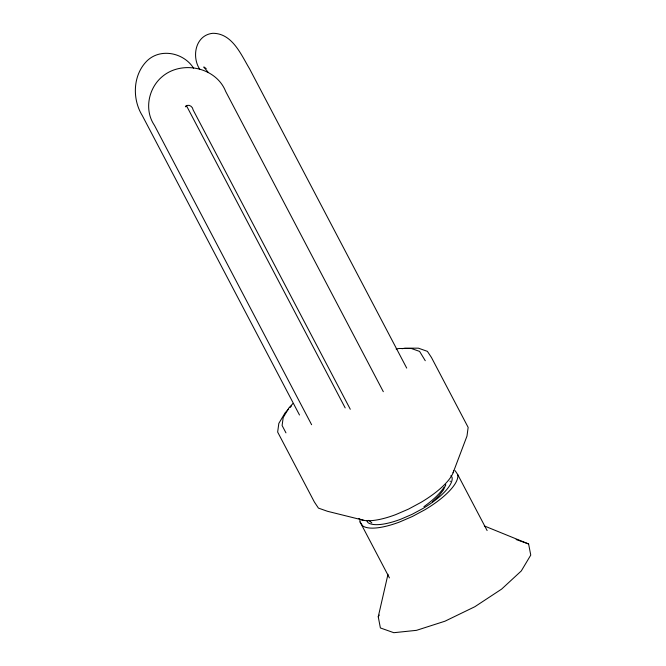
<?xml version="1.0" encoding="UTF-8"?>
<svg xmlns="http://www.w3.org/2000/svg" width="666" height="666" viewBox="0 0 666 666"><rect width="100%" height="100%" fill="white"/><g stroke="black" fill="none" stroke-linecap="round" stroke-linejoin="round"><path stroke-width="1" d="M186.197 106.726L186.563 105.403L185.381 106.776C187.879 103.338 192.807 106.26 193.132 109.923L350.283 409.257M445.546 485.631L445.621 485.173M484.315 525.94L528.604 543.956L530.752 555.103L521.287 570.953L501.648 589.085L474.833 606.734L444.93 621.22L416.475 630.344L393.814 632.7L380.386 627.946L378.246 616.791L387.995 574.242M453.105 472.727L466.983 436.072L468.156 427.389L431.46 357.492L427.397 351.348L418.365 348.168L404.986 348.168L402.014 348.726M445.779 484.765L443.39 490.01L438.969 495.704L432.4 502.006M378.246 616.791L379.295 615.034M444.114 487.196C438.877 495.079 431.518 501.165 423.926 506.684M293.065 403.43L289.002 407.783L283.183 417.549L282.109 425.516L285.964 432.867M288.619 409.049L285.165 412.754L278.829 423.385L277.655 432.059L314.352 501.964L318.423 508.1L327.447 511.28L364.502 520.487M290.001 407.567L291.383 406.085M396.128 349.026L399.026 348.485L411.313 348.485L419.605 351.407L425.266 360.722M516.142 539.535L528.604 543.956M206.194 68.59L203.796 66.983L208.4 72.569M368.822 520.346L371.844 522.918M193.556 68.157C183.858 52.697 160.373 47.627 146.82 61.072C132.767 75.283 132.076 99.134 142.349 115.668L299.5 415.001M455.153 470.704L457.733 474.6L487.112 530.561M450.932 475.624L452.072 477.347A48.185 15.768 -27.7 0 1 423.101 508.391L412.038 514.352L400.757 519.222A48.185 15.768 -27.7 0 1 368.007 522.66L366.866 520.929M360.015 519.38A54.504 17.832 -27.7 0 0 360.056 521.953L362.645 525.857A54.504 17.832 -27.7 0 0 399.683 521.969L412.445 516.458L424.966 509.715A54.504 17.832 -27.7 0 0 457.733 474.6M450.066 481.11L450.341 481.61M186.397 105.561L345.179 407.9M406.71 368.098L249.542 68.773C241.05 54.604 232.326 33.283 212.854 33.3C195.354 35.023 191.333 56.768 199.9 69.522M383.316 391.7L225.674 91.442C216.192 67.358 182.226 60.082 162.621 76.307C148.376 87.862 143.906 109.998 154.479 125.383L311.621 424.725M360.056 521.953L389.444 577.913M453.729 470.729A54.504 17.832 -27.7 0 1 421.087 502.322L408.566 509.074L395.804 514.577A54.504 17.832 -27.7 0 1 358.766 518.464"/></g></svg>
